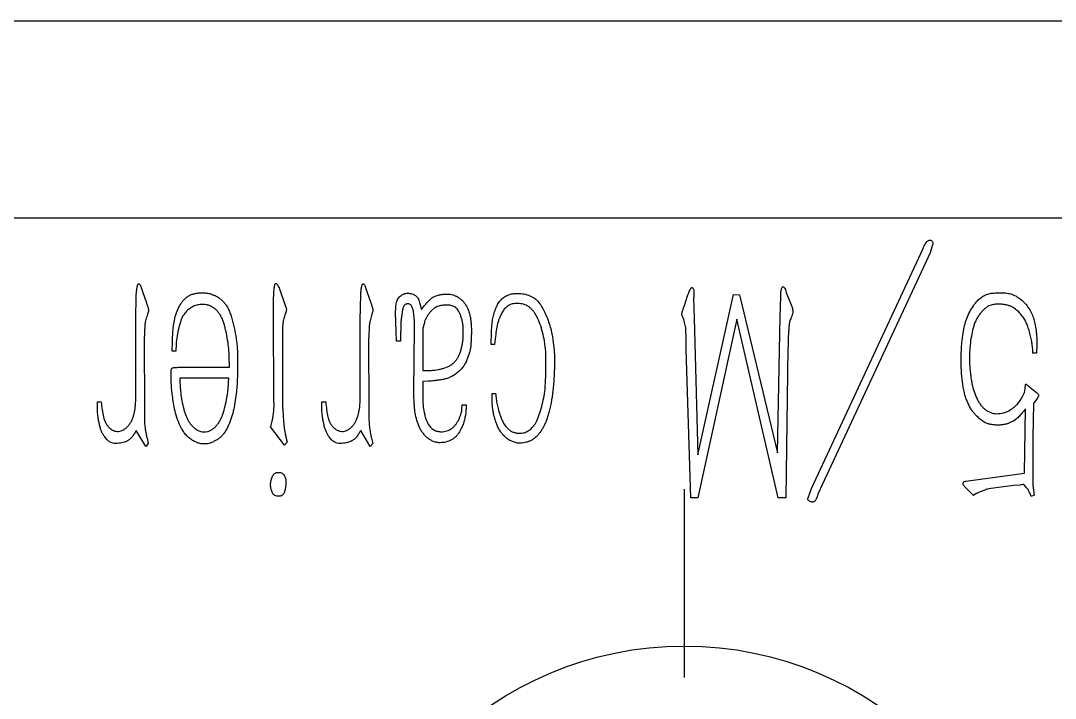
# Model space of a CAD drawing. Header units: millimetres. Extents: x 0 to 210, y 0 to 297.
# Drawn here: x 96.22 to 112.72, y 135.63 to 146.44 of the extents above; entities that cross this region are included whole.
import ezdxf

# ---------------------------------------------------------------- set-up
doc = ezdxf.new("R2010")
doc.units = ezdxf.units.MM
doc.layers.add('图纸格式', color=7, linetype='Continuous')

# ---------------------------------------------------------------- blocks, each defined once
blk = doc.blocks.new('SW_CENTERMARKSYMBOL_2')
at = {"layer": '图纸格式', "color": 0}
blk.add_line((0, 5), (0, 8), dxfattribs=at)

msp = doc.modelspace()

# ---------------------------------------------------------------- linework, layer by layer
at = {"color": 7, "linetype": 'Continuous', "lineweight": 25}
for p, q in [((76.332, 146.439), (137.282, 146.439)), ((76.332, 143.293), (137.282, 143.293)), ((108.832, 138.977), (110.614, 142.807)), ((110.725, 142.737), (108.938, 138.886)), ((110.76, 142.847), (110.725, 142.737)), ((98.142, 142.183), (98.162, 142.118)), ((98.162, 142.118), (98.227, 141.937)), ((100.362, 142.128), (100.422, 141.946)), ((101.721, 142.183), (101.741, 142.118)), ((101.741, 142.118), (101.806, 141.937)), ((108.439, 142.078), (108.53, 141.851)), ((98.056, 141.655), (98.065, 142.072)), ((100.256, 141.785), (100.256, 141.966)), ((101.636, 141.655), (101.645, 142.072)), ((102.589, 141.926), (102.614, 141.831)), ((106.802, 141.881), (106.858, 142.052)), ((106.954, 142.012), (106.963, 141.695)), ((107.024, 139.515), (107.588, 142.072)), ((107.588, 142.072), (107.684, 142.067)), ((107.684, 142.067), (108.292, 139.545)), ((108.333, 141.72), (108.343, 142.032)), ((100.261, 140.371), (100.256, 141.785)), ((102.211, 141.483), (102.202, 141.785)), ((98.056, 140.366), (98.056, 141.655)), ((101.636, 140.366), (101.636, 141.655)), ((102.287, 141.639), (102.282, 141.327)), ((102.66, 141.619), (102.634, 141.534)), ((106.963, 141.695), (107.024, 139.515)), ((107.644, 141.679), (107.024, 138.83)), ((108.303, 138.83), (107.644, 141.679)), ((108.292, 139.545), (108.333, 141.72)), ((102.493, 140.537), (102.504, 141.523)), ((102.634, 141.534), (102.634, 140.859)), ((106.838, 141.192), (106.833, 141.413)), ((98.191, 141.362), (98.197, 140.245)), ((98.7, 141.277), (98.695, 141.166)), ((101.771, 141.362), (101.777, 140.245)), ((102.282, 141.327), (102.217, 141.327)), ((103.78, 141.272), (103.724, 141.272)), ((103.795, 141.403), (103.78, 141.272)), ((112.428, 141.277), (112.423, 141.136)), ((98.695, 141.166), (98.64, 141.166)), ((100.397, 141.227), (100.397, 140.335)), ((106.908, 138.83), (106.838, 141.192)), ((108.459, 141.216), (108.424, 138.83)), ((112.423, 141.136), (112.367, 141.136)), ((98.735, 140.91), (99.55, 140.91)), ((99.541, 140.738), (98.761, 140.738)), ((99.535, 140.668), (99.541, 140.738)), ((102.725, 140.688), (102.634, 140.683)), ((102.634, 140.683), (102.634, 140.426)), ((112.317, 140.592), (112.423, 140.507)), ((103.739, 140.491), (103.795, 140.491)), ((103.744, 140.326), (103.739, 140.491)), ((112.196, 140.436), (112.232, 140.507)), ((112.232, 140.507), (112.241, 140.572)), ((97.446, 140.361), (97.507, 140.361)), ((97.446, 140.22), (97.446, 140.361)), ((101.026, 140.361), (101.087, 140.361)), ((101.026, 140.22), (101.026, 140.361)), ((103.258, 140.235), (103.264, 140.31)), ((103.264, 140.31), (103.329, 140.31)), ((112.377, 140.335), (112.367, 139.797)), ((112.433, 140.411), (112.377, 140.335)), ((98.197, 140.245), (98.197, 140.064)), ((101.777, 140.245), (101.777, 140.064)), ((112.232, 139.223), (112.247, 140.245)), ((100.432, 139.666), (100.206, 139.958)), ((98.217, 139.646), (98.065, 139.903)), ((98.237, 139.777), (98.257, 139.696)), ((100.452, 139.797), (100.472, 139.716)), ((101.797, 139.646), (101.645, 139.903)), ((101.817, 139.777), (101.837, 139.696)), ((112.367, 139.797), (112.362, 139.409)), ((98.257, 139.696), (98.217, 139.646)), ((100.472, 139.716), (100.432, 139.666)), ((101.837, 139.696), (101.797, 139.646)), ((111.295, 139.092), (112.232, 139.223)), ((108.782, 138.825), (108.832, 138.977)), ((111.416, 138.865), (111.27, 139.012)), ((111.597, 138.951), (111.522, 138.921)), ((111.859, 138.997), (111.693, 138.977)), ((112.055, 139.027), (111.859, 138.997)), ((112.161, 139.032), (112.055, 139.027)), ((112.252, 139.001), (112.221, 139.042)), ((112.367, 139.027), (112.388, 138.871)), ((107.024, 138.83), (106.908, 138.83)), ((108.424, 138.83), (108.303, 138.83)), ((111.461, 138.896), (111.416, 138.865)), ((112.388, 138.871), (112.337, 138.851))]:
    msp.add_line(p, q, dxfattribs=at)
msp.add_circle((106.807, 130.964), 5.5, dxfattribs=at)
for points, knots in [([(110.614, 142.807), (110.62, 142.82), (110.631, 142.845), (110.648, 142.878), (110.665, 142.904), (110.683, 142.923), (110.701, 142.935), (110.719, 142.94), (110.738, 142.937), (110.753, 142.926), (110.767, 142.912), (110.772, 142.892), (110.77, 142.869), (110.764, 142.855), (110.76, 142.847)], [0, 0, 0, 0, 0.145762, 0.267935, 0.374257, 0.46108, 0.529875, 0.589426, 0.647914, 0.713245, 0.779007, 0.844049, 0.914378, 1, 1, 1, 1]), ([(98.065, 142.072), (98.067, 142.096), (98.071, 142.138), (98.078, 142.187), (98.085, 142.218), (98.09, 142.231), (98.097, 142.241), (98.103, 142.239), (98.106, 142.239)], [0, 0, 0, 0, 0.387346, 0.706319, 0.825969, 0.911434, 0.958337, 1, 1, 1, 1]), ([(98.106, 142.239), (98.108, 142.238), (98.114, 142.236), (98.125, 142.23), (98.133, 142.21), (98.138, 142.193), (98.142, 142.183)], [0, 0, 0, 0, 0.100758, 0.248307, 0.519709, 1, 1, 1, 1]), ([(100.256, 141.966), (100.256, 142.004), (100.256, 142.072), (100.264, 142.151), (100.27, 142.204), (100.277, 142.227), (100.28, 142.246), (100.288, 142.248), (100.291, 142.248)], [0, 0, 0, 0, 0.38374, 0.706848, 0.831751, 0.919184, 0.972267, 1, 1, 1, 1]), ([(100.291, 142.248), (100.294, 142.248), (100.301, 142.247), (100.311, 142.237), (100.32, 142.218), (100.335, 142.192), (100.35, 142.16), (100.358, 142.138), (100.362, 142.128)], [0, 0, 0, 0, 0.068925, 0.145726, 0.277741, 0.506574, 0.76781, 1, 1, 1, 1]), ([(101.645, 142.072), (101.647, 142.096), (101.651, 142.138), (101.658, 142.187), (101.665, 142.218), (101.67, 142.231), (101.677, 142.241), (101.683, 142.239), (101.686, 142.239)], [0, 0, 0, 0, 0.387346, 0.706319, 0.825969, 0.911434, 0.958337, 1, 1, 1, 1]), ([(101.686, 142.239), (101.688, 142.238), (101.693, 142.236), (101.704, 142.23), (101.713, 142.21), (101.718, 142.193), (101.721, 142.183)], [0, 0, 0, 0, 0.100758, 0.248307, 0.519709, 1, 1, 1, 1]), ([(98.64, 141.166), (98.64, 141.206), (98.641, 141.283), (98.644, 141.398), (98.651, 141.513), (98.666, 141.63), (98.691, 141.749), (98.73, 141.843), (98.768, 141.913), (98.8, 141.959), (98.836, 141.999), (98.875, 142.033), (98.92, 142.061), (98.972, 142.08), (99.03, 142.094), (99.071, 142.096), (99.092, 142.098)], [0, 0, 0, 0, 0.102437, 0.200409, 0.297896, 0.401132, 0.506153, 0.611905, 0.663525, 0.711604, 0.757668, 0.801968, 0.846493, 0.892791, 0.944359, 1, 1, 1, 1]), ([(99.092, 142.098), (99.111, 142.098), (99.149, 142.1), (99.208, 142.094), (99.273, 142.075), (99.33, 142.051), (99.378, 142.024), (99.413, 141.994), (99.45, 141.961), (99.484, 141.921), (99.518, 141.873), (99.546, 141.813), (99.574, 141.744), (99.605, 141.638), (99.637, 141.496), (99.663, 141.349), (99.675, 141.222), (99.681, 141.112), (99.683, 140.988), (99.682, 140.9), (99.682, 140.854)], [0, 0, 0, 0, 0.036151, 0.073462, 0.115438, 0.165307, 0.193166, 0.222672, 0.254384, 0.288208, 0.32564, 0.368103, 0.415896, 0.469262, 0.58255, 0.696887, 0.758896, 0.82985, 0.910352, 1, 1, 1, 1]), ([(102.202, 141.785), (102.202, 141.815), (102.203, 141.869), (102.212, 141.933), (102.225, 141.978), (102.241, 142.007), (102.262, 142.033), (102.287, 142.056), (102.315, 142.074), (102.346, 142.086), (102.379, 142.092), (102.424, 142.091), (102.476, 142.078), (102.523, 142.053), (102.55, 142.023), (102.568, 141.996), (102.58, 141.963), (102.586, 141.939), (102.589, 141.926)], [0, 0, 0, 0, 0.1278215, 0.2351183, 0.282701, 0.3296891, 0.3775294, 0.4273253, 0.4759669, 0.5235987, 0.5719989, 0.6217947, 0.7176039, 0.8039207, 0.8468034, 0.8930376, 0.9440878, 1, 1, 1, 1]), ([(102.614, 141.831), (102.636, 141.86), (102.68, 141.917), (102.741, 141.983), (102.797, 142.03), (102.849, 142.053), (102.91, 142.071), (102.953, 142.075), (102.976, 142.078)], [0, 0, 0, 0, 0.239126, 0.472137, 0.588265, 0.712982, 0.848714, 1, 1, 1, 1]), ([(102.976, 142.078), (102.992, 142.079), (103.024, 142.08), (103.07, 142.076), (103.117, 142.065), (103.161, 142.048), (103.203, 142.026), (103.241, 141.997), (103.275, 141.965), (103.315, 141.913), (103.355, 141.841), (103.382, 141.76), (103.397, 141.69), (103.404, 141.63), (103.409, 141.564), (103.41, 141.493), (103.409, 141.423), (103.407, 141.355), (103.404, 141.294), (103.401, 141.255), (103.399, 141.236)], [0, 0, 0, 0, 0.043197, 0.086568, 0.129459, 0.173496, 0.217035, 0.260621, 0.303277, 0.347696, 0.437891, 0.53065, 0.581053, 0.636306, 0.696804, 0.763295, 0.83046, 0.892173, 0.948437, 1, 1, 1, 1]), ([(103.724, 141.272), (103.725, 141.311), (103.728, 141.383), (103.732, 141.485), (103.736, 141.578), (103.748, 141.667), (103.766, 141.753), (103.793, 141.835), (103.826, 141.91), (103.87, 141.975), (103.922, 142.026), (103.983, 142.062), (104.052, 142.084), (104.101, 142.086), (104.126, 142.087)], [0, 0, 0, 0, 0.114373, 0.212612, 0.300675, 0.389367, 0.475586, 0.561076, 0.641717, 0.718124, 0.788585, 0.85593, 0.924983, 1, 1, 1, 1]), ([(104.126, 142.087), (104.159, 142.087), (104.225, 142.087), (104.305, 142.067), (104.364, 142.042), (104.404, 142.02), (104.44, 141.994), (104.481, 141.952), (104.525, 141.889), (104.573, 141.805), (104.614, 141.71), (104.646, 141.625), (104.669, 141.551), (104.684, 141.488), (104.699, 141.419), (104.716, 141.319), (104.732, 141.19), (104.737, 141.037), (104.735, 140.886), (104.729, 140.787), (104.726, 140.738)], [0, 0, 0, 0, 0.0595345, 0.1188726, 0.1477432, 0.1751826, 0.2015852, 0.2277096, 0.2815069, 0.3400182, 0.4027374, 0.4686016, 0.5039463, 0.5433949, 0.5857205, 0.6323871, 0.7276715, 0.8201053, 0.9106767, 1, 1, 1, 1]), ([(106.858, 142.052), (106.864, 142.068), (106.875, 142.096), (106.89, 142.131), (106.901, 142.156), (106.911, 142.171), (106.921, 142.179), (106.934, 142.182), (106.943, 142.174), (106.947, 142.167), (106.949, 142.163)], [0, 0, 0, 0, 0.282143, 0.498602, 0.645717, 0.726541, 0.803972, 0.866965, 0.923583, 1, 1, 1, 1]), ([(106.949, 142.163), (106.952, 142.157), (106.96, 142.141), (106.96, 142.108), (106.96, 142.064), (106.956, 142.031), (106.954, 142.012)], [0, 0, 0, 0, 0.133343, 0.339315, 0.627396, 1, 1, 1, 1]), ([(108.343, 142.032), (108.343, 142.055), (108.344, 142.095), (108.351, 142.142), (108.358, 142.171), (108.363, 142.184), (108.37, 142.194), (108.376, 142.193), (108.378, 142.193)], [0, 0, 0, 0, 0.393113, 0.703318, 0.819572, 0.904618, 0.956609, 1, 1, 1, 1]), ([(108.378, 142.193), (108.382, 142.193), (108.389, 142.191), (108.403, 142.185), (108.413, 142.162), (108.422, 142.136), (108.43, 142.111), (108.434, 142.095), (108.438, 142.085), (108.438, 142.079), (108.439, 142.078)], [0, 0, 0, 0, 0.077289, 0.161783, 0.314561, 0.601424, 0.765335, 0.883232, 0.96183, 1, 1, 1, 1]), ([(111.22, 141.06), (111.221, 141.09), (111.223, 141.149), (111.227, 141.233), (111.234, 141.311), (111.245, 141.405), (111.261, 141.513), (111.29, 141.633), (111.33, 141.743), (111.383, 141.843), (111.443, 141.929), (111.507, 141.999), (111.574, 142.049), (111.645, 142.081), (111.722, 142.095), (111.775, 142.097), (111.804, 142.098)], [0, 0, 0, 0, 0.068107, 0.1317463, 0.1910136, 0.2459148, 0.3461398, 0.437664, 0.5239589, 0.6105009, 0.6916349, 0.7620503, 0.8235771, 0.8789659, 0.935767, 1, 1, 1, 1]), ([(111.804, 142.098), (111.838, 142.098), (111.901, 142.099), (111.992, 142.089), (112.074, 142.059), (112.152, 142.013), (112.226, 141.949), (112.289, 141.871), (112.339, 141.786), (112.375, 141.697), (112.398, 141.601), (112.417, 141.497), (112.429, 141.387), (112.428, 141.313), (112.428, 141.277)], [0, 0, 0, 0, 0.0865264, 0.1604813, 0.2307922, 0.3074848, 0.3894153, 0.4765115, 0.5622971, 0.6393504, 0.7188496, 0.8112652, 0.9084212, 1, 1, 1, 1]), ([(98.227, 141.937), (98.232, 141.922), (98.242, 141.895), (98.252, 141.859), (98.258, 141.833), (98.261, 141.81), (98.254, 141.785), (98.244, 141.753), (98.231, 141.716), (98.219, 141.675), (98.208, 141.635), (98.204, 141.602), (98.202, 141.574), (98.201, 141.546), (98.199, 141.511), (98.197, 141.471), (98.194, 141.432), (98.194, 141.4), (98.191, 141.378), (98.191, 141.367), (98.191, 141.362)], [0, 0, 0, 0, 0.081948, 0.14546, 0.189828, 0.217888, 0.263227, 0.32067, 0.388956, 0.464512, 0.539067, 0.600514, 0.634904, 0.681972, 0.743062, 0.815566, 0.886802, 0.941481, 0.978406, 1, 1, 1, 1]), ([(99.083, 141.911), (99.059, 141.908), (99.01, 141.9), (98.942, 141.867), (98.879, 141.82), (98.834, 141.769), (98.803, 141.717), (98.782, 141.669), (98.763, 141.612), (98.738, 141.525), (98.715, 141.413), (98.705, 141.321), (98.7, 141.277)], [0, 0, 0, 0, 0.08851, 0.18185, 0.278758, 0.378865, 0.434739, 0.499587, 0.573721, 0.658153, 0.833552, 1, 1, 1, 1]), ([(99.55, 140.91), (99.55, 140.955), (99.549, 141.043), (99.544, 141.175), (99.529, 141.311), (99.508, 141.429), (99.487, 141.527), (99.466, 141.595), (99.445, 141.658), (99.422, 141.715), (99.393, 141.764), (99.36, 141.808), (99.321, 141.844), (99.277, 141.874), (99.231, 141.897), (99.182, 141.91), (99.132, 141.916), (99.099, 141.913), (99.083, 141.911)], [0, 0, 0, 0, 0.110128, 0.213106, 0.319622, 0.4412, 0.502942, 0.560634, 0.614105, 0.66317, 0.708994, 0.752322, 0.795313, 0.837707, 0.879693, 0.920276, 0.959614, 1, 1, 1, 1]), ([(100.422, 141.946), (100.426, 141.934), (100.434, 141.913), (100.446, 141.885), (100.451, 141.865), (100.459, 141.849), (100.46, 141.831), (100.458, 141.818), (100.457, 141.811)], [0, 0, 0, 0, 0.273716, 0.481148, 0.630379, 0.71509, 0.841912, 1, 1, 1, 1]), ([(101.806, 141.937), (101.812, 141.922), (101.821, 141.895), (101.832, 141.859), (101.838, 141.833), (101.841, 141.81), (101.834, 141.785), (101.824, 141.753), (101.811, 141.716), (101.799, 141.675), (101.788, 141.635), (101.784, 141.602), (101.782, 141.574), (101.781, 141.546), (101.778, 141.511), (101.777, 141.471), (101.774, 141.432), (101.773, 141.4), (101.771, 141.378), (101.771, 141.367), (101.771, 141.362)], [0, 0, 0, 0, 0.081948, 0.14546, 0.189828, 0.217888, 0.263227, 0.32067, 0.388956, 0.464512, 0.539067, 0.600514, 0.634904, 0.681972, 0.743062, 0.815566, 0.886802, 0.941481, 0.978406, 1, 1, 1, 1]), ([(102.387, 141.921), (102.378, 141.92), (102.358, 141.917), (102.338, 141.897), (102.326, 141.875), (102.318, 141.85), (102.31, 141.819), (102.302, 141.77), (102.293, 141.709), (102.289, 141.661), (102.287, 141.639)], [0, 0, 0, 0, 0.088727, 0.184346, 0.245906, 0.327724, 0.426058, 0.546729, 0.791565, 1, 1, 1, 1]), ([(102.504, 141.523), (102.503, 141.561), (102.503, 141.632), (102.496, 141.719), (102.489, 141.781), (102.481, 141.821), (102.473, 141.854), (102.463, 141.881), (102.449, 141.901), (102.432, 141.915), (102.41, 141.922), (102.395, 141.921), (102.387, 141.921)], [0, 0, 0, 0, 0.245899, 0.474194, 0.577342, 0.664714, 0.739965, 0.802163, 0.85434, 0.900215, 0.947175, 1, 1, 1, 1]), ([(104.147, 141.926), (104.131, 141.927), (104.103, 141.928), (104.062, 141.922), (104.026, 141.91), (103.986, 141.886), (103.945, 141.849), (103.91, 141.805), (103.887, 141.763), (103.87, 141.726), (103.852, 141.682), (103.83, 141.615), (103.807, 141.521), (103.799, 141.443), (103.795, 141.403)], [0, 0, 0, 0, 0.064874, 0.12293, 0.175731, 0.224802, 0.319746, 0.412929, 0.464374, 0.522906, 0.589262, 0.66325, 0.826271, 1, 1, 1, 1]), ([(104.595, 141.161), (104.589, 141.216), (104.578, 141.32), (104.548, 141.468), (104.507, 141.601), (104.464, 141.7), (104.424, 141.771), (104.391, 141.814), (104.358, 141.851), (104.321, 141.879), (104.283, 141.901), (104.24, 141.916), (104.194, 141.925), (104.163, 141.926), (104.147, 141.926)], [0, 0, 0, 0, 0.1694531, 0.3238251, 0.4654291, 0.5981391, 0.6593871, 0.7148335, 0.7653605, 0.811902, 0.8565816, 0.9022468, 0.9499892, 1, 1, 1, 1]), ([(111.824, 141.917), (111.8, 141.916), (111.752, 141.916), (111.692, 141.902), (111.645, 141.88), (111.608, 141.853), (111.57, 141.82), (111.533, 141.777), (111.497, 141.73), (111.465, 141.678), (111.44, 141.623), (111.413, 141.542), (111.388, 141.434), (111.366, 141.294), (111.354, 141.141), (111.355, 141.035), (111.355, 140.98)], [0, 0, 0, 0, 0.060671, 0.122419, 0.156381, 0.194436, 0.237835, 0.286638, 0.338577, 0.390119, 0.442082, 0.495353, 0.606936, 0.727781, 0.858984, 1, 1, 1, 1]), ([(112.367, 141.136), (112.365, 141.164), (112.361, 141.219), (112.35, 141.303), (112.334, 141.387), (112.314, 141.473), (112.287, 141.553), (112.259, 141.628), (112.219, 141.696), (112.17, 141.763), (112.107, 141.826), (112.044, 141.869), (111.986, 141.894), (111.937, 141.908), (111.882, 141.915), (111.844, 141.916), (111.824, 141.917)], [0, 0, 0, 0, 0.079875, 0.157952, 0.237495, 0.323736, 0.40657, 0.477959, 0.548613, 0.629165, 0.714304, 0.799058, 0.843528, 0.891018, 0.942898, 1, 1, 1, 1]), ([(100.457, 141.811), (100.456, 141.805), (100.453, 141.788), (100.441, 141.761), (100.429, 141.725), (100.416, 141.686), (100.408, 141.642), (100.401, 141.592), (100.398, 141.544), (100.397, 141.509), (100.397, 141.485), (100.397, 141.466), (100.397, 141.442), (100.397, 141.411), (100.397, 141.374), (100.397, 141.33), (100.397, 141.281), (100.397, 141.245), (100.397, 141.227)], [0, 0, 0, 0, 0.029663, 0.084682, 0.15284, 0.218626, 0.293268, 0.382211, 0.470653, 0.540012, 0.560176, 0.591682, 0.63327, 0.68494, 0.747952, 0.821046, 0.905482, 1, 1, 1, 1]), ([(103.027, 141.901), (103.006, 141.901), (102.959, 141.901), (102.899, 141.89), (102.848, 141.873), (102.811, 141.849), (102.775, 141.817), (102.742, 141.778), (102.712, 141.737), (102.688, 141.696), (102.669, 141.657), (102.663, 141.631), (102.66, 141.619)], [0, 0, 0, 0, 0.128385, 0.276834, 0.358511, 0.445303, 0.539399, 0.642933, 0.747721, 0.840325, 0.924818, 1, 1, 1, 1]), ([(103.243, 141.72), (103.238, 141.736), (103.227, 141.767), (103.206, 141.807), (103.183, 141.84), (103.157, 141.864), (103.128, 141.881), (103.097, 141.892), (103.063, 141.9), (103.039, 141.901), (103.027, 141.901)], [0, 0, 0, 0, 0.169302, 0.317175, 0.446043, 0.557897, 0.662544, 0.770963, 0.880657, 1, 1, 1, 1]), ([(106.833, 141.413), (106.833, 141.438), (106.832, 141.48), (106.829, 141.536), (106.821, 141.582), (106.811, 141.627), (106.798, 141.669), (106.785, 141.705), (106.771, 141.732), (106.764, 141.753), (106.767, 141.773), (106.773, 141.799), (106.787, 141.835), (106.797, 141.864), (106.802, 141.881)], [0, 0, 0, 0, 0.152794, 0.259545, 0.348589, 0.446668, 0.541851, 0.622946, 0.685777, 0.728818, 0.756764, 0.81066, 0.892151, 1, 1, 1, 1]), ([(108.53, 141.851), (108.532, 141.84), (108.537, 141.817), (108.536, 141.782), (108.526, 141.744), (108.512, 141.705), (108.498, 141.67), (108.488, 141.644), (108.482, 141.624), (108.48, 141.604), (108.476, 141.577), (108.474, 141.546), (108.473, 141.516), (108.47, 141.489), (108.469, 141.469), (108.467, 141.455), (108.466, 141.443), (108.465, 141.429), (108.465, 141.409), (108.463, 141.382), (108.463, 141.349), (108.461, 141.31), (108.461, 141.265), (108.459, 141.233), (108.459, 141.216)], [0, 0, 0, 0, 0.0539993, 0.1060563, 0.1630092, 0.2328721, 0.2988049, 0.3419857, 0.3635916, 0.3951589, 0.4359012, 0.486907, 0.5390667, 0.579694, 0.6110061, 0.6319518, 0.6447262, 0.6667308, 0.6979788, 0.7396783, 0.7905791, 0.8507635, 0.9201654, 1, 1, 1, 1]), ([(102.634, 140.859), (102.66, 140.859), (102.712, 140.859), (102.778, 140.861), (102.834, 140.864), (102.881, 140.873), (102.933, 140.885), (102.987, 140.902), (103.04, 140.922), (103.089, 140.948), (103.13, 140.981), (103.164, 141.02), (103.192, 141.062), (103.216, 141.108), (103.236, 141.158), (103.252, 141.212), (103.264, 141.271), (103.274, 141.333), (103.279, 141.4), (103.282, 141.47), (103.281, 141.54), (103.275, 141.605), (103.262, 141.665), (103.25, 141.702), (103.243, 141.72)], [0, 0, 0, 0, 0.059119, 0.119982, 0.152778, 0.189483, 0.230136, 0.275161, 0.320244, 0.361608, 0.402034, 0.440642, 0.479961, 0.519496, 0.560956, 0.604002, 0.64914, 0.697925, 0.749784, 0.804931, 0.859468, 0.910239, 0.956619, 1, 1, 1, 1]), ([(102.217, 141.327), (102.216, 141.344), (102.214, 141.374), (102.213, 141.417), (102.211, 141.452), (102.211, 141.474), (102.211, 141.483)], [0, 0, 0, 0, 0.315897, 0.588603, 0.818308, 1, 1, 1, 1]), ([(103.399, 141.236), (103.396, 141.219), (103.39, 141.183), (103.375, 141.129), (103.355, 141.071), (103.332, 141.012), (103.303, 140.953), (103.266, 140.899), (103.22, 140.851), (103.169, 140.808), (103.113, 140.772), (103.054, 140.743), (102.994, 140.722), (102.933, 140.71), (102.873, 140.703), (102.819, 140.696), (102.77, 140.691), (102.74, 140.689), (102.725, 140.688)], [0, 0, 0, 0, 0.054272, 0.1135227, 0.1756096, 0.2429274, 0.3113719, 0.3791276, 0.4469363, 0.5166092, 0.5865048, 0.6535692, 0.7190834, 0.7845703, 0.8477541, 0.9046068, 0.9550623, 1, 1, 1, 1]), ([(104.147, 139.857), (104.161, 139.857), (104.188, 139.856), (104.228, 139.862), (104.266, 139.871), (104.312, 139.893), (104.365, 139.929), (104.408, 139.978), (104.438, 140.027), (104.46, 140.072), (104.482, 140.126), (104.511, 140.208), (104.542, 140.32), (104.568, 140.437), (104.583, 140.54), (104.59, 140.627), (104.595, 140.726), (104.598, 140.831), (104.599, 140.933), (104.598, 141.023), (104.598, 141.097), (104.596, 141.142), (104.595, 141.161)], [0, 0, 0, 0, 0.027598, 0.053944, 0.079404, 0.104773, 0.154393, 0.205715, 0.234029, 0.267088, 0.305527, 0.348391, 0.440116, 0.535321, 0.586616, 0.64502, 0.710163, 0.782141, 0.852615, 0.912248, 0.961532, 1, 1, 1, 1]), ([(111.789, 139.988), (111.768, 139.989), (111.729, 139.992), (111.674, 140.001), (111.627, 140.015), (111.573, 140.043), (111.51, 140.091), (111.451, 140.15), (111.404, 140.207), (111.37, 140.256), (111.342, 140.312), (111.315, 140.372), (111.291, 140.438), (111.271, 140.511), (111.254, 140.59), (111.238, 140.706), (111.223, 140.864), (111.221, 140.993), (111.22, 141.06)], [0, 0, 0, 0, 0.046116, 0.087169, 0.123071, 0.155259, 0.221812, 0.298937, 0.341047, 0.385273, 0.431585, 0.48066, 0.532503, 0.588249, 0.648186, 0.712001, 0.849895, 1, 1, 1, 1]), ([(111.355, 140.98), (111.357, 140.948), (111.36, 140.886), (111.37, 140.799), (111.38, 140.72), (111.396, 140.628), (111.424, 140.523), (111.463, 140.425), (111.501, 140.355), (111.532, 140.308), (111.568, 140.268), (111.606, 140.234), (111.648, 140.207), (111.693, 140.187), (111.74, 140.174), (111.772, 140.171), (111.789, 140.169)], [0, 0, 0, 0, 0.09596, 0.183282, 0.262665, 0.332856, 0.462702, 0.586924, 0.646059, 0.701659, 0.754252, 0.805309, 0.854736, 0.902909, 0.95064, 1, 1, 1, 1]), ([(99.204, 139.691), (99.183, 139.689), (99.143, 139.684), (99.082, 139.692), (99.022, 139.712), (98.963, 139.743), (98.908, 139.783), (98.857, 139.83), (98.815, 139.885), (98.768, 139.966), (98.721, 140.075), (98.684, 140.209), (98.659, 140.335), (98.642, 140.449), (98.632, 140.547), (98.624, 140.633), (98.621, 140.714), (98.619, 140.779), (98.62, 140.827), (98.621, 140.856), (98.626, 140.876), (98.631, 140.893), (98.646, 140.901), (98.667, 140.907), (98.698, 140.909), (98.722, 140.909), (98.735, 140.91)], [0, 0, 0, 0, 0.037801, 0.075322, 0.114471, 0.156308, 0.199319, 0.241463, 0.284567, 0.328386, 0.41718, 0.505719, 0.587865, 0.65895, 0.719802, 0.772559, 0.821481, 0.871287, 0.894097, 0.911837, 0.925164, 0.93372, 0.94211, 0.955216, 0.974851, 1, 1, 1, 1]), ([(99.682, 140.854), (99.68, 140.82), (99.678, 140.754), (99.674, 140.659), (99.667, 140.572), (99.658, 140.467), (99.64, 140.346), (99.614, 140.211), (99.575, 140.082), (99.535, 139.978), (99.494, 139.9), (99.459, 139.848), (99.42, 139.804), (99.376, 139.769), (99.332, 139.741), (99.288, 139.718), (99.246, 139.701), (99.217, 139.694), (99.204, 139.691)], [0, 0, 0, 0, 0.075818, 0.146134, 0.211033, 0.271018, 0.381064, 0.480958, 0.578429, 0.679177, 0.728658, 0.774831, 0.817912, 0.859199, 0.898477, 0.935337, 0.968612, 1, 1, 1, 1]), ([(98.761, 140.738), (98.761, 140.704), (98.762, 140.633), (98.77, 140.524), (98.786, 140.405), (98.808, 140.301), (98.829, 140.217), (98.848, 140.159), (98.87, 140.108), (98.9, 140.049), (98.943, 139.986), (98.997, 139.936), (99.043, 139.905), (99.078, 139.889), (99.115, 139.879), (99.14, 139.878), (99.153, 139.878)], [0, 0, 0, 0, 0.100154, 0.205666, 0.320598, 0.449523, 0.514818, 0.573559, 0.627866, 0.676869, 0.766448, 0.849622, 0.88947, 0.926821, 0.963605, 1, 1, 1, 1]), ([(99.153, 139.878), (99.169, 139.879), (99.2, 139.883), (99.246, 139.899), (99.288, 139.926), (99.328, 139.961), (99.364, 140.003), (99.397, 140.05), (99.424, 140.104), (99.454, 140.184), (99.483, 140.292), (99.508, 140.403), (99.521, 140.492), (99.53, 140.555), (99.534, 140.613), (99.535, 140.65), (99.535, 140.668)], [0, 0, 0, 0, 0.050171, 0.099428, 0.152037, 0.20783, 0.266356, 0.326349, 0.390018, 0.456483, 0.596391, 0.743557, 0.815973, 0.882605, 0.944135, 1, 1, 1, 1]), ([(104.726, 140.738), (104.722, 140.67), (104.713, 140.537), (104.688, 140.374), (104.663, 140.254), (104.643, 140.174), (104.621, 140.102), (104.597, 140.038), (104.571, 139.981), (104.543, 139.929), (104.514, 139.883), (104.483, 139.842), (104.45, 139.807), (104.413, 139.775), (104.374, 139.749), (104.331, 139.728), (104.286, 139.713), (104.24, 139.702), (104.191, 139.698), (104.159, 139.7), (104.142, 139.702)], [0, 0, 0, 0, 0.155194, 0.30198, 0.370384, 0.433009, 0.489589, 0.540681, 0.587751, 0.631795, 0.672524, 0.710665, 0.747678, 0.78319, 0.818919, 0.854644, 0.890404, 0.92616, 0.962834, 1, 1, 1, 1]), ([(112.241, 140.572), (112.242, 140.581), (112.243, 140.596), (112.246, 140.617), (112.248, 140.63), (112.25, 140.642), (112.262, 140.64), (112.273, 140.63), (112.293, 140.614), (112.308, 140.6), (112.317, 140.592)], [0, 0, 0, 0, 0.17717, 0.311034, 0.405372, 0.458194, 0.497429, 0.596735, 0.763773, 1, 1, 1, 1]), ([(102.891, 139.706), (102.871, 139.709), (102.833, 139.716), (102.778, 139.737), (102.728, 139.767), (102.684, 139.807), (102.644, 139.85), (102.609, 139.899), (102.581, 139.95), (102.551, 140.024), (102.523, 140.12), (102.507, 140.219), (102.5, 140.303), (102.495, 140.374), (102.494, 140.453), (102.493, 140.508), (102.493, 140.537)], [0, 0, 0, 0, 0.058878, 0.116003, 0.17307, 0.231781, 0.290923, 0.349204, 0.407451, 0.466778, 0.585416, 0.703091, 0.76542, 0.835807, 0.914221, 1, 1, 1, 1]), ([(102.634, 140.426), (102.635, 140.385), (102.638, 140.305), (102.652, 140.207), (102.669, 140.134), (102.683, 140.085), (102.702, 140.042), (102.722, 140.004), (102.744, 139.971), (102.768, 139.943), (102.794, 139.921), (102.832, 139.899), (102.885, 139.882), (102.929, 139.882), (102.951, 139.883)], [0, 0, 0, 0, 0.17351, 0.339135, 0.416839, 0.489274, 0.554234, 0.614846, 0.670781, 0.722162, 0.769903, 0.816023, 0.905376, 1, 1, 1, 1]), ([(103.795, 140.491), (103.798, 140.462), (103.805, 140.404), (103.819, 140.316), (103.841, 140.225), (103.872, 140.128), (103.912, 140.031), (103.963, 139.96), (104.01, 139.913), (104.051, 139.886), (104.097, 139.867), (104.13, 139.861), (104.147, 139.857)], [0, 0, 0, 0, 0.1149325, 0.2247332, 0.3418775, 0.4767304, 0.6152776, 0.7458301, 0.8088483, 0.8710378, 0.9342088, 1, 1, 1, 1]), ([(111.789, 140.169), (111.807, 140.17), (111.842, 140.171), (111.892, 140.18), (111.939, 140.196), (111.996, 140.223), (112.057, 140.264), (112.117, 140.32), (112.164, 140.377), (112.186, 140.417), (112.196, 140.436)], [0, 0, 0, 0, 0.105043, 0.204195, 0.300931, 0.394749, 0.571303, 0.732107, 0.874066, 1, 1, 1, 1]), ([(112.423, 140.507), (112.432, 140.499), (112.446, 140.486), (112.461, 140.462), (112.45, 140.436), (112.44, 140.421), (112.433, 140.411)], [0, 0, 0, 0, 0.325779, 0.505708, 0.688422, 1, 1, 1, 1]), ([(97.507, 140.361), (97.511, 140.318), (97.519, 140.236), (97.537, 140.137), (97.556, 140.066), (97.576, 140.019), (97.603, 139.979), (97.634, 139.945), (97.669, 139.919), (97.705, 139.898), (97.744, 139.888), (97.77, 139.887), (97.784, 139.887)], [0, 0, 0, 0, 0.213409, 0.405564, 0.493655, 0.576576, 0.654457, 0.730838, 0.803433, 0.870371, 0.934907, 1, 1, 1, 1]), ([(97.784, 139.887), (97.798, 139.89), (97.826, 139.895), (97.866, 139.914), (97.904, 139.941), (97.938, 139.976), (97.97, 140.017), (97.996, 140.063), (98.016, 140.115), (98.035, 140.186), (98.05, 140.27), (98.054, 140.336), (98.056, 140.366)], [0, 0, 0, 0, 0.07185, 0.144565, 0.220844, 0.303916, 0.390406, 0.479388, 0.570829, 0.668169, 0.849602, 1, 1, 1, 1]), ([(100.206, 139.958), (100.212, 139.975), (100.223, 140.004), (100.232, 140.042), (100.237, 140.071), (100.243, 140.097), (100.248, 140.129), (100.254, 140.167), (100.259, 140.21), (100.262, 140.258), (100.263, 140.313), (100.262, 140.351), (100.261, 140.371)], [0, 0, 0, 0, 0.126153, 0.227225, 0.276126, 0.339691, 0.417277, 0.507453, 0.611493, 0.727469, 0.857485, 1, 1, 1, 1]), ([(100.397, 140.335), (100.397, 140.326), (100.398, 140.301), (100.4, 140.256), (100.405, 140.194), (100.409, 140.121), (100.415, 140.048), (100.42, 139.986), (100.425, 139.94), (100.43, 139.898), (100.439, 139.853), (100.447, 139.817), (100.452, 139.797)], [0, 0, 0, 0, 0.052292, 0.136306, 0.250781, 0.395541, 0.541772, 0.656354, 0.742184, 0.796273, 0.887199, 1, 1, 1, 1]), ([(101.087, 140.361), (101.091, 140.318), (101.099, 140.236), (101.116, 140.137), (101.136, 140.066), (101.156, 140.019), (101.183, 139.979), (101.213, 139.945), (101.249, 139.919), (101.285, 139.898), (101.324, 139.888), (101.35, 139.887), (101.363, 139.887)], [0, 0, 0, 0, 0.213409, 0.405564, 0.493655, 0.576576, 0.654457, 0.730838, 0.803433, 0.870371, 0.934907, 1, 1, 1, 1]), ([(101.363, 139.887), (101.377, 139.89), (101.406, 139.895), (101.446, 139.914), (101.484, 139.941), (101.518, 139.976), (101.55, 140.017), (101.576, 140.063), (101.596, 140.115), (101.615, 140.186), (101.63, 140.27), (101.634, 140.336), (101.636, 140.366)], [0, 0, 0, 0, 0.07185, 0.144565, 0.220844, 0.303916, 0.390406, 0.479388, 0.570829, 0.668169, 0.849602, 1, 1, 1, 1]), ([(103.329, 140.31), (103.327, 140.283), (103.324, 140.233), (103.318, 140.16), (103.305, 140.089), (103.284, 140.016), (103.253, 139.939), (103.217, 139.874), (103.182, 139.824), (103.149, 139.791), (103.112, 139.763), (103.056, 139.734), (102.983, 139.708), (102.921, 139.707), (102.891, 139.706)], [0, 0, 0, 0, 0.096151, 0.17999, 0.262024, 0.352515, 0.451274, 0.558982, 0.614924, 0.670171, 0.724685, 0.78109, 0.892273, 1, 1, 1, 1]), ([(104.142, 139.702), (104.127, 139.706), (104.092, 139.715), (104.046, 139.732), (104.006, 139.753), (103.972, 139.776), (103.939, 139.807), (103.904, 139.843), (103.87, 139.888), (103.838, 139.942), (103.812, 140.006), (103.789, 140.076), (103.769, 140.147), (103.755, 140.213), (103.746, 140.272), (103.745, 140.309), (103.744, 140.326)], [0, 0, 0, 0, 0.0603382, 0.1363637, 0.1815062, 0.2312779, 0.2888681, 0.3516817, 0.4217771, 0.4996809, 0.5859537, 0.6817132, 0.7767172, 0.8608577, 0.9354039, 1, 1, 1, 1]), ([(97.552, 139.812), (97.544, 139.825), (97.527, 139.854), (97.506, 139.902), (97.487, 139.957), (97.474, 140.016), (97.462, 140.075), (97.453, 140.129), (97.447, 140.176), (97.447, 140.206), (97.446, 140.22)], [0, 0, 0, 0, 0.1114368, 0.2337756, 0.3689079, 0.5167222, 0.663035, 0.7908661, 0.9036162, 1, 1, 1, 1]), ([(101.132, 139.812), (101.124, 139.825), (101.106, 139.854), (101.086, 139.902), (101.067, 139.957), (101.054, 140.016), (101.042, 140.075), (101.033, 140.129), (101.027, 140.176), (101.027, 140.206), (101.026, 140.22)], [0, 0, 0, 0, 0.111437, 0.233776, 0.368908, 0.516722, 0.663035, 0.790866, 0.903616, 1, 1, 1, 1]), ([(102.951, 139.883), (102.967, 139.885), (102.997, 139.889), (103.04, 139.902), (103.079, 139.922), (103.114, 139.947), (103.145, 139.978), (103.173, 140.013), (103.198, 140.053), (103.218, 140.096), (103.236, 140.137), (103.247, 140.175), (103.257, 140.207), (103.258, 140.226), (103.258, 140.235)], [0, 0, 0, 0, 0.092694, 0.180921, 0.265415, 0.351035, 0.43558, 0.524789, 0.616941, 0.713976, 0.806623, 0.88411, 0.949621, 1, 1, 1, 1]), ([(112.247, 140.245), (112.228, 140.222), (112.192, 140.179), (112.14, 140.118), (112.079, 140.066), (112.017, 140.032), (111.959, 140.009), (111.907, 139.996), (111.85, 139.989), (111.81, 139.988), (111.789, 139.988)], [0, 0, 0, 0, 0.16368, 0.301929, 0.438533, 0.596935, 0.6858, 0.782136, 0.886053, 1, 1, 1, 1]), ([(98.197, 140.064), (98.197, 140.038), (98.199, 139.985), (98.211, 139.907), (98.223, 139.838), (98.233, 139.795), (98.237, 139.777)], [0, 0, 0, 0, 0.267315, 0.549796, 0.808133, 1, 1, 1, 1]), ([(101.777, 140.064), (101.777, 140.038), (101.779, 139.985), (101.791, 139.907), (101.803, 139.838), (101.813, 139.795), (101.817, 139.777)], [0, 0, 0, 0, 0.267315, 0.549796, 0.808133, 1, 1, 1, 1]), ([(98.065, 139.903), (98.055, 139.885), (98.035, 139.85), (98.002, 139.801), (97.96, 139.758), (97.916, 139.73), (97.874, 139.712), (97.835, 139.702), (97.79, 139.697), (97.741, 139.693), (97.688, 139.697), (97.637, 139.72), (97.59, 139.759), (97.565, 139.794), (97.552, 139.812)], [0, 0, 0, 0, 0.095544, 0.186159, 0.277069, 0.373452, 0.427442, 0.489814, 0.559922, 0.638816, 0.720419, 0.803915, 0.895267, 1, 1, 1, 1]), ([(101.645, 139.903), (101.635, 139.885), (101.615, 139.85), (101.582, 139.801), (101.54, 139.758), (101.496, 139.73), (101.454, 139.712), (101.415, 139.702), (101.37, 139.697), (101.32, 139.693), (101.267, 139.697), (101.217, 139.72), (101.17, 139.759), (101.145, 139.794), (101.132, 139.812)], [0, 0, 0, 0, 0.095544, 0.186159, 0.277069, 0.373452, 0.427442, 0.489814, 0.559922, 0.638816, 0.720419, 0.803915, 0.895267, 1, 1, 1, 1]), ([(112.362, 139.409), (112.362, 139.395), (112.362, 139.364), (112.362, 139.314), (112.362, 139.258), (112.362, 139.199), (112.362, 139.142), (112.364, 139.093), (112.365, 139.056), (112.367, 139.035), (112.367, 139.027)], [0, 0, 0, 0, 0.113016, 0.24357, 0.389712, 0.551443, 0.707327, 0.835991, 0.93155, 1, 1, 1, 1]), ([(100.206, 139.057), (100.21, 139.081), (100.218, 139.125), (100.239, 139.176), (100.261, 139.209), (100.285, 139.225), (100.312, 139.235), (100.331, 139.234), (100.342, 139.233)], [0, 0, 0, 0, 0.285688, 0.543985, 0.659912, 0.76571, 0.87683, 1, 1, 1, 1]), ([(100.342, 139.233), (100.35, 139.233), (100.367, 139.232), (100.391, 139.223), (100.41, 139.208), (100.431, 139.18), (100.449, 139.134), (100.451, 139.094), (100.452, 139.072)], [0, 0, 0, 0, 0.1199363, 0.2287234, 0.3356297, 0.4520845, 0.7056064, 1, 1, 1, 1]), ([(100.452, 139.072), (100.451, 139.06), (100.45, 139.03), (100.445, 138.983), (100.434, 138.931), (100.416, 138.892), (100.395, 138.867), (100.373, 138.856), (100.347, 138.851), (100.319, 138.852), (100.29, 138.858), (100.265, 138.873), (100.244, 138.894), (100.225, 138.931), (100.209, 138.986), (100.207, 139.033), (100.206, 139.057)], [0, 0, 0, 0, 0.0677705, 0.1602591, 0.2603519, 0.3511124, 0.3932506, 0.4362276, 0.4818692, 0.5346527, 0.5888055, 0.6403254, 0.6910394, 0.7467584, 0.8683157, 1, 1, 1, 1]), ([(111.27, 139.012), (111.264, 139.019), (111.255, 139.032), (111.251, 139.054), (111.256, 139.07), (111.261, 139.084), (111.276, 139.092), (111.288, 139.092), (111.295, 139.092)], [0, 0, 0, 0, 0.242141, 0.423914, 0.567676, 0.686808, 0.812462, 1, 1, 1, 1]), ([(111.693, 138.977), (111.677, 138.974), (111.644, 138.969), (111.613, 138.957), (111.597, 138.951)], [0, 0, 0, 0, 0.475816, 1, 1, 1, 1]), ([(112.221, 139.042), (112.21, 139.04), (112.189, 139.038), (112.169, 139.034), (112.161, 139.032)], [0, 0, 0, 0, 0.577157, 1, 1, 1, 1]), ([(112.337, 138.851), (112.33, 138.869), (112.317, 138.901), (112.3, 138.942), (112.278, 138.974), (112.261, 138.992), (112.252, 139.001)], [0, 0, 0, 0, 0.3448204, 0.5797578, 0.7763067, 1, 1, 1, 1]), ([(108.938, 138.886), (108.933, 138.871), (108.924, 138.845), (108.91, 138.811), (108.895, 138.786), (108.88, 138.769), (108.862, 138.762), (108.844, 138.759), (108.824, 138.764), (108.805, 138.773), (108.788, 138.783), (108.776, 138.796), (108.774, 138.812), (108.779, 138.821), (108.782, 138.825)], [0, 0, 0, 0, 0.166183, 0.299571, 0.401787, 0.4784, 0.543859, 0.606687, 0.678404, 0.758437, 0.836568, 0.892409, 0.944159, 1, 1, 1, 1]), ([(111.522, 138.921), (111.514, 138.918), (111.5, 138.913), (111.483, 138.905), (111.471, 138.9), (111.464, 138.897), (111.461, 138.896)], [0, 0, 0, 0, 0.380005, 0.666709, 0.876877, 1, 1, 1, 1])]:
    msp.add_open_spline(points, degree=3, knots=knots, dxfattribs=at)

# ---------------------------------------------------------------- block references
at = {"layer": '图纸格式'}
msp.add_blockref('SW_CENTERMARKSYMBOL_2', (106.807, 130.964), dxfattribs=at)

doc.saveas('drawing.dxf')
